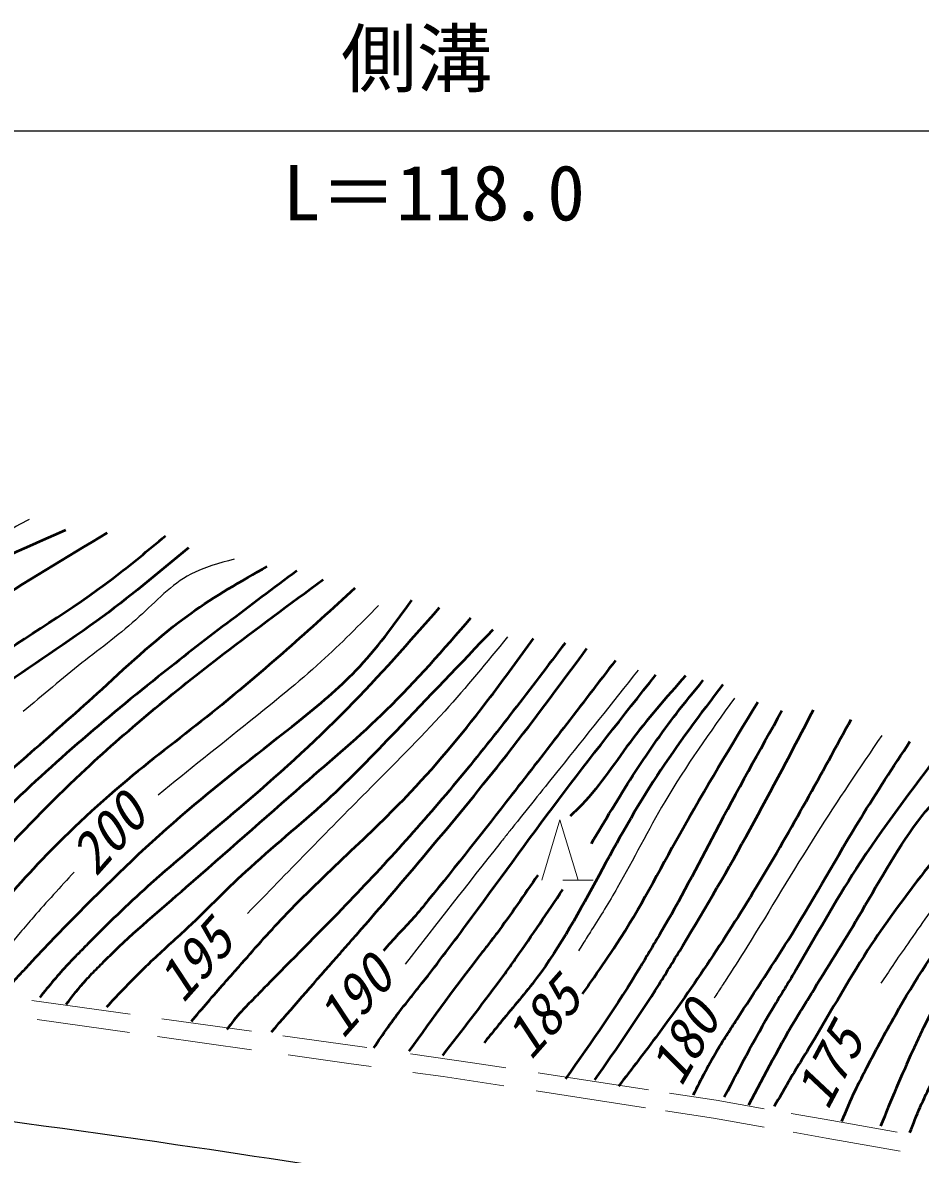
# Model space of a CAD drawing. Units: millimetres, scale not verified. Extents: x 40000 to 680000, y 20000 to 380000.
# Drawn here: x 128997 to 158662, y 269756 to 307133 of the extents above; entities that cross this region are included whole.
import ezdxf
from ezdxf.enums import TextEntityAlignment as Align

# ---------------------------------------------------------------- set-up
doc = ezdxf.new("R2010")
doc.units = ezdxf.units.MM
doc.header["$LTSCALE"] = 1000
for name, color, linetype, lineweight in [('M-BGD', 7, 'Continuous', 13), ('M-STR-STR3', 7, 'Continuous', 25), ('M-TTL-LINE', 7, 'Continuous', 50)]:
    doc.layers.add(name, color=color, linetype=linetype, lineweight=lineweight)
doc.styles.add('ＭＳ ゴシック', font='')
doc.styles.get('ＭＳ ゴシック').set_extended_font_data('MS Gothic')

msp = doc.modelspace()

# ---------------------------------------------------------------- linework, layer by layer
at = {"layer": 'M-BGD'}
for p, q in [((146150, 278809), (146750, 280809)), ((146750, 280809), (147350, 278809)), ((146850, 278809), (147850, 278809)), ((129302, 274839), (132555, 274382)), ((129475, 274209), (132534, 273779)), ((133596, 274235), (136557, 273819)), ((133451, 273650), (136555, 273213)), ((137598, 273673), (140215, 273305)), ((140215, 273305), (140366, 273283)), ((137771, 273043), (139777, 272761)), ((141816, 273075), (143864, 272780)), ((139777, 272761), (140512, 272657)), ((144967, 272611), (143864, 272780)), ((141887, 272464), (142896, 272322)), ((142896, 272322), (144896, 272015)), ((146036, 272447), (149673, 271888)), ((145967, 271850), (149579, 271296)), ((150370, 271781), (151919, 271543)), ((151919, 271543), (153503, 271264)), ((150244, 271194), (151822, 270951)), ((154396, 271106), (155732, 270870)), ((151822, 270951), (153501, 270655)), ((155732, 270870), (157899, 270487)), ((154455, 270486), (155551, 270293)), ((155551, 270293), (157997, 269861))]:
    msp.add_line(p, q, dxfattribs=at)
at = {"layer": 'M-BGD', "lineweight": 25}
for points, knots in [([(129212, 290724), (128649, 290422), (128086, 290120), (127516, 289831), (126942, 289540), (126361, 289262), (125789, 288967), (124974, 288548), (124176, 288095), (123378, 287643)], [0, 0, 0, 0, 1, 1, 1, 2, 2, 2, 3, 3, 3, 3]), ([(135990, 289408), (135491, 289279), (134992, 289150), (134552, 288916), (133914, 288577), (133400, 288017), (132851, 287517), (132244, 286965), (131595, 286486), (130959, 285985), (130300, 285465), (129656, 284921), (129012, 284378)], [0, 0, 0, 0, 1, 1, 1, 2, 2, 2, 3, 3, 3, 4, 4, 4, 4]), ([(140753, 287878), (140135, 287249), (139516, 286621), (138865, 286029), (138100, 285334), (137291, 284688), (136484, 284041), (135479, 283236), (134476, 282429), (133474, 281622)], [0, 0, 0, 0, 1, 1, 1, 2, 2, 2, 3, 3, 3, 3]), ([(145016, 286843), (144338, 286015), (143660, 285187), (142943, 284393), (142116, 283478), (141238, 282609), (140367, 281734), (139044, 280403), (137737, 279058), (136430, 277713)], [0, 0, 0, 0, 1, 1, 1, 2, 2, 2, 3, 3, 3, 3]), ([(149337, 285749), (148471, 284660), (147605, 283571), (146734, 282485), (146241, 281869), (145745, 281254), (145253, 280637), (145171, 280534), (145089, 280431), (145007, 280328), (144925, 280225), (144843, 280122), (144762, 280019), (143714, 278697), (142675, 277367), (141636, 276038)], [0, 0, 0, 0, 1, 1, 1, 2, 2, 2, 3, 3, 3, 4, 4, 4, 5, 5, 5, 5]), ([(152517, 284821), (151714, 283701), (150911, 282582), (150215, 281397), (149667, 280466), (149185, 279494), (148645, 278556), (148374, 278086), (148089, 277625), (147798, 277167), (147702, 277014), (147604, 276862), (147509, 276708), (147461, 276632), (147414, 276555), (147367, 276478)], [0, 0, 0, 0, 1, 1, 1, 2, 2, 2, 3, 3, 3, 4, 4, 4, 5, 5, 5, 5]), ([(157387, 283593), (156657, 282519), (155927, 281444), (155232, 280347), (154447, 279109), (153706, 277844), (152928, 276602), (152691, 276224), (152451, 275848), (152208, 275474), (152127, 275349), (152046, 275224), (151965, 275099), (151925, 275036), (151885, 274974), (151845, 274911)], [0, 0, 0, 0, 1, 1, 1, 2, 2, 2, 3, 3, 3, 4, 4, 4, 5, 5, 5, 5]), ([(163286, 282007), (162676, 281468), (162067, 280929), (161458, 280385), (160802, 279800), (160146, 279210), (159583, 278542), (159097, 277966), (158681, 277333), (158247, 276714), (158080, 276474), (157909, 276237), (157748, 275993), (157683, 275896), (157620, 275798), (157555, 275700), (157490, 275603), (157424, 275507), (157357, 275411)], [0, 0, 0, 0, 1, 1, 1, 2, 2, 2, 3, 3, 3, 4, 4, 4, 5, 5, 5, 6, 6, 6, 6]), ([(130698, 279076), (130245, 278584), (129793, 278092), (129353, 277590), (129280, 277506), (129207, 277422), (129134, 277337), (129062, 277252), (128990, 277167), (128918, 277082), (128387, 276449), (127877, 275798), (127368, 275147)], [0, 0, 0, 0, 1, 1, 1, 2, 2, 2, 3, 3, 3, 4, 4, 4, 4]), ([(78883, 275756), (82292, 275514), (85701, 275271), (89109, 275018), (92273, 274783), (95436, 274540), (98596, 274261), (101456, 274008), (104312, 273725), (107167, 273424), (109680, 273158), (112191, 272877), (114701, 272586), (121369, 271814), (128030, 270970), (134672, 269995), (139957, 269220), (145229, 268363), (150498, 267484), (154090, 266885), (157680, 266276), (161260, 265611), (166126, 264706), (170971, 263696), (175817, 262687)], [0, 0, 0, 0, 1, 1, 1, 2, 2, 2, 3, 3, 3, 4, 4, 4, 5, 5, 5, 6, 6, 6, 7, 7, 7, 8, 8, 8, 8])]:
    msp.add_open_spline(points, degree=3, knots=knots, dxfattribs=at)
at = {"layer": 'M-STR-STR3'}
msp.add_line((79466, 303554), (198100, 303554), dxfattribs=at)
at = {"layer": 'M-TTL-LINE'}
for points, knots in [([(130419, 290367), (128686, 289612), (126953, 288857), (125377, 287846), (124379, 287206), (123443, 286463), (122484, 285755), (121368, 284931), (120220, 284153), (119161, 283263), (118041, 282320), (117021, 281252), (116096, 280112), (115531, 279414), (115001, 278690), (114507, 277942), (114425, 277817), (114344, 277692), (114266, 277564), (114188, 277436), (114113, 277306), (114031, 277180), (113951, 277056), (113863, 276937), (113776, 276818)], [0, 0, 0, 0, 1, 1, 1, 2, 2, 2, 3, 3, 3, 4, 4, 4, 5, 5, 5, 6, 6, 6, 7, 7, 7, 8, 8, 8, 8]), ([(131788, 290280), (130431, 289463), (129075, 288647), (127740, 287794), (126349, 286906), (124981, 285979), (123675, 284972), (122674, 284200), (121710, 283382), (120764, 282540), (119893, 281766), (119038, 280971), (118279, 280090), (117897, 279648), (117540, 279183), (117191, 278714), (117074, 278557), (116959, 278400), (116842, 278244), (116445, 277710), (116037, 277183), (115629, 276657)], [0, 0, 0, 0, 1, 1, 1, 2, 2, 2, 3, 3, 3, 4, 4, 4, 5, 5, 5, 6, 6, 6, 7, 7, 7, 7]), ([(117691, 276344), (117760, 276462), (117830, 276581), (117905, 276696), (117999, 276840), (118102, 276978), (118205, 277115), (118904, 278039), (119645, 278932), (120442, 279770), (121329, 280703), (122286, 281569), (123263, 282411), (124691, 283640), (126162, 284817), (127713, 285884), (129130, 286858), (130614, 287739), (131982, 288778), (132575, 289228), (133146, 289708), (133718, 290188)], [0, 0, 0, 0, 1, 1, 1, 2, 2, 2, 3, 3, 3, 4, 4, 4, 5, 5, 5, 6, 6, 6, 7, 7, 7, 7]), ([(134478, 289791), (133482, 288960), (132486, 288129), (131439, 287367), (130263, 286510), (129023, 285740), (127858, 284871), (126563, 283905), (125361, 282819), (124168, 281724), (123009, 280660), (121858, 279588), (120840, 278395), (120525, 278027), (120223, 277647), (119933, 277258), (119836, 277128), (119741, 276998), (119645, 276868), (119482, 276647), (119318, 276429), (119153, 276211)], [0, 0, 0, 0, 1, 1, 1, 2, 2, 2, 3, 3, 3, 4, 4, 4, 5, 5, 5, 6, 6, 6, 7, 7, 7, 7]), ([(122201, 275870), (122910, 276823), (123618, 277776), (124438, 278629), (124626, 278825), (124821, 279016), (125017, 279205), (125214, 279394), (125413, 279580), (125612, 279765), (126809, 280876), (128043, 281948), (129268, 283026), (130057, 283719), (130842, 284415), (131620, 285124), (132570, 285990), (133509, 286876), (134550, 287620), (135354, 288195), (136218, 288685), (137082, 289176)], [0, 0, 0, 0, 1, 1, 1, 2, 2, 2, 3, 3, 3, 4, 4, 4, 5, 5, 5, 6, 6, 6, 7, 7, 7, 7]), ([(138059, 289031), (136517, 287876), (134974, 286722), (133465, 285522), (131537, 283989), (129664, 282383), (127930, 280638), (126782, 279484), (125696, 278269), (124601, 277063), (124500, 276951), (124398, 276839), (124301, 276724), (124008, 276379), (123753, 276004), (123497, 275629)], [0, 0, 0, 0, 1, 1, 1, 2, 2, 2, 3, 3, 3, 4, 4, 4, 5, 5, 5, 5]), ([(124909, 275488), (125591, 276465), (126273, 277442), (127057, 278335), (127210, 278509), (127367, 278681), (127525, 278851), (127682, 279022), (127840, 279192), (127999, 279362), (128949, 280381), (129918, 281384), (130932, 282338), (132422, 283740), (134012, 285035), (135635, 286282), (136722, 287116), (137825, 287929), (138927, 288741)], [0, 0, 0, 0, 1, 1, 1, 2, 2, 2, 3, 3, 3, 4, 4, 4, 5, 5, 5, 6, 6, 6, 6]), ([(139976, 288452), (138482, 287094), (136989, 285737), (135418, 284473), (134496, 283730), (133547, 283020), (132633, 282266), (131579, 281397), (130572, 280469), (129630, 279481), (128895, 278709), (128198, 277901), (127511, 277087), (127396, 276951), (127282, 276815), (127167, 276679), (127053, 276543), (126938, 276408), (126825, 276271), (126563, 275953), (126313, 275625), (126064, 275297)], [0, 0, 0, 0, 1, 1, 1, 2, 2, 2, 3, 3, 3, 4, 4, 4, 5, 5, 5, 6, 6, 6, 7, 7, 7, 7]), ([(128315, 274973), (128436, 275136), (128557, 275299), (128688, 275453), (128774, 275552), (128864, 275649), (128953, 275745), (129043, 275842), (129131, 275939), (129221, 276035), (129756, 276615), (130304, 277183), (130860, 277744), (132013, 278909), (133197, 280047), (134441, 281109), (135641, 282132), (136897, 283084), (138131, 284075), (138786, 284600), (139435, 285136), (140012, 285739), (140693, 286449), (141275, 287252), (141857, 288054)], [0, 0, 0, 0, 1, 1, 1, 2, 2, 2, 3, 3, 3, 4, 4, 4, 5, 5, 5, 6, 6, 6, 7, 7, 7, 8, 8, 8, 8]), ([(142762, 287801), (141769, 286672), (140777, 285543), (139723, 284473), (138586, 283318), (137377, 282233), (136142, 281181), (135138, 280326), (134117, 279494), (133139, 278612), (132455, 277996), (131791, 277356), (131145, 276700), (131037, 276590), (130929, 276480), (130822, 276371), (130714, 276261), (130607, 276151), (130502, 276039), (130172, 275688), (129867, 275314), (129561, 274941)], [0, 0, 0, 0, 1, 1, 1, 2, 2, 2, 3, 3, 3, 4, 4, 4, 5, 5, 5, 6, 6, 6, 7, 7, 7, 7]), ([(130439, 274715), (130651, 274989), (130863, 275263), (131096, 275519), (131222, 275658), (131354, 275792), (131486, 275926), (131619, 276059), (131751, 276192), (131885, 276324), (132690, 277112), (133553, 277839), (134405, 278576), (135704, 279701), (136978, 280850), (138276, 281977), (139205, 282783), (140147, 283578), (141025, 284437), (142007, 285396), (142909, 286436), (143811, 287475)], [0, 0, 0, 0, 1, 1, 1, 2, 2, 2, 3, 3, 3, 4, 4, 4, 5, 5, 5, 6, 6, 6, 7, 7, 7, 7]), ([(144534, 287077), (143462, 285956), (142389, 284835), (141315, 283713), (140571, 282937), (139827, 282161), (139036, 281434), (138161, 280631), (137230, 279889), (136359, 279083), (135670, 278446), (135019, 277769), (134333, 277129), (133946, 276769), (133548, 276420), (133166, 276053), (133039, 275931), (132914, 275807), (132789, 275682), (132443, 275334), (132106, 274978), (131769, 274621)], [0, 0, 0, 0, 1, 1, 1, 2, 2, 2, 3, 3, 3, 4, 4, 4, 5, 5, 5, 6, 6, 6, 7, 7, 7, 7]), ([(134577, 274153), (134937, 274575), (135297, 274997), (135664, 275413), (135745, 275504), (135826, 275596), (135907, 275687), (135988, 275779), (136069, 275871), (136150, 275963), (136635, 276515), (137119, 277067), (137625, 277600), (138975, 279021), (140472, 280301), (141821, 281724), (142763, 282717), (143634, 283779), (144462, 284871), (144942, 285503), (145407, 286146), (145873, 286788)], [0, 0, 0, 0, 1, 1, 1, 2, 2, 2, 3, 3, 3, 4, 4, 4, 5, 5, 5, 6, 6, 6, 7, 7, 7, 7]), ([(146922, 286643), (145785, 285143), (144649, 283643), (143449, 282194), (142207, 280695), (140897, 279251), (139542, 277853), (138719, 277004), (137879, 276171), (137053, 275325), (136916, 275184), (136779, 275042), (136640, 274903), (136500, 274763), (136359, 274626), (136227, 274479), (136056, 274290), (135900, 274087), (135744, 273883)], [0, 0, 0, 0, 1, 1, 1, 2, 2, 2, 3, 3, 3, 4, 4, 4, 5, 5, 5, 6, 6, 6, 6]), ([(137224, 273803), (137897, 274580), (138570, 275357), (139251, 276127), (139382, 276276), (139514, 276424), (139645, 276573), (139777, 276722), (139908, 276871), (140039, 277021), (140823, 277917), (141596, 278823), (142364, 279734), (143197, 280724), (144023, 281720), (144824, 282736), (145788, 283960), (146717, 285211), (147645, 286462)], [0, 0, 0, 0, 1, 1, 1, 2, 2, 2, 3, 3, 3, 4, 4, 4, 5, 5, 5, 6, 6, 6, 6]), ([(148586, 286064), (147443, 284579), (146301, 283093), (145149, 281615), (144240, 280447), (143325, 279284), (142392, 278135), (142236, 277944), (142080, 277753), (141915, 277569), (141751, 277384), (141578, 277207), (141410, 277026), (141242, 276846), (141080, 276662), (140917, 276478)], [0, 0, 0, 0, 1, 1, 1, 2, 2, 2, 3, 3, 3, 4, 4, 4, 5, 5, 5, 5]), ([(140598, 273271), (140906, 273724), (141214, 274177), (141554, 274605), (141643, 274718), (141735, 274830), (141825, 274942), (141916, 275054), (142005, 275168), (142094, 275281), (142627, 275963), (143150, 276652), (143666, 277346), (144685, 278717), (145677, 280107), (146705, 281470), (147754, 282863), (148839, 284229), (149924, 285594)], [0, 0, 0, 0, 1, 1, 1, 2, 2, 2, 3, 3, 3, 4, 4, 4, 5, 5, 5, 6, 6, 6, 6]), ([(152131, 285269), (151383, 284284), (150634, 283299), (149960, 282266), (149267, 281204), (148653, 280093), (148043, 278974), (147407, 277807), (146776, 276632), (145981, 275574), (145615, 275086), (145213, 274622), (144824, 274150), (144694, 273993), (144566, 273835), (144438, 273676), (144373, 273597), (144309, 273518), (144245, 273439)], [0, 0, 0, 0, 1, 1, 1, 2, 2, 2, 3, 3, 3, 4, 4, 4, 5, 5, 5, 6, 6, 6, 6]), ([(150901, 285558), (150266, 284840), (149631, 284122), (149056, 283351), (148505, 282612), (148010, 281825), (147356, 281181), (147267, 281094), (147176, 281009), (147085, 280925)], [0, 0, 0, 0, 1, 1, 1, 2, 2, 2, 3, 3, 3, 3]), ([(147790, 280023), (148239, 280776), (148689, 281529), (149165, 282266), (149620, 282972), (150099, 283663), (150612, 284328), (150894, 284695), (151187, 285054), (151480, 285413)], [0, 0, 0, 0, 1, 1, 1, 2, 2, 2, 3, 3, 3, 3]), ([(147502, 275054), (147544, 275114), (147586, 275174), (147628, 275235), (147712, 275356), (147795, 275478), (147878, 275599), (148128, 275963), (148381, 276325), (148622, 276695), (149389, 277871), (150035, 279122), (150720, 280349), (151540, 281818), (152414, 283254), (153289, 284690)], [0, 0, 0, 0, 1, 1, 1, 2, 2, 2, 3, 3, 3, 4, 4, 4, 5, 5, 5, 5]), ([(154084, 284400), (153339, 283068), (152593, 281735), (151878, 280385), (151286, 279268), (150715, 278139), (150068, 277054), (149961, 276873), (149851, 276693), (149743, 276512), (149635, 276331), (149529, 276149), (149420, 275968), (148656, 274689), (147795, 273471), (146934, 272254)], [0, 0, 0, 0, 1, 1, 1, 2, 2, 2, 3, 3, 3, 4, 4, 4, 5, 5, 5, 5]), ([(147904, 272213), (148631, 273254), (149358, 274295), (150029, 275371), (150160, 275581), (150288, 275793), (150418, 276004), (150547, 276215), (150676, 276426), (150805, 276637), (151577, 277906), (152320, 279192), (153035, 280494), (153753, 281798), (154443, 283117), (155133, 284437)], [0, 0, 0, 0, 1, 1, 1, 2, 2, 2, 3, 3, 3, 4, 4, 4, 5, 5, 5, 5]), ([(156363, 284111), (155376, 282299), (154390, 280488), (153325, 278721), (152292, 277008), (151186, 275336), (149997, 273729), (149569, 273151), (149130, 272581), (148692, 272011)], [0, 0, 0, 0, 1, 1, 1, 2, 2, 2, 3, 3, 3, 3]), ([(151163, 271726), (151426, 272246), (151688, 272766), (151991, 273263), (152088, 273422), (152189, 273578), (152290, 273735), (152391, 273892), (152491, 274049), (152592, 274205), (153197, 275144), (153822, 276071), (154410, 277021), (155193, 278284), (155911, 279588), (156689, 280855), (157214, 281710), (157765, 282549), (158317, 283388)], [0, 0, 0, 0, 1, 1, 1, 2, 2, 2, 3, 3, 3, 4, 4, 4, 5, 5, 5, 6, 6, 6, 6]), ([(159366, 283098), (158390, 281819), (157413, 280541), (156544, 279191), (155844, 278104), (155214, 276970), (154554, 275856), (154444, 275670), (154333, 275485), (154221, 275301), (154109, 275116), (153995, 274933), (153884, 274748), (153275, 273737), (152729, 272689), (152183, 271641)], [0, 0, 0, 0, 1, 1, 1, 2, 2, 2, 3, 3, 3, 4, 4, 4, 5, 5, 5, 5]), ([(152996, 271386), (153520, 272394), (154045, 273402), (154633, 274373), (154719, 274516), (154807, 274657), (154895, 274799), (154982, 274941), (155070, 275082), (155158, 275224), (155685, 276073), (156217, 276917), (156725, 277780), (157357, 278853), (157952, 279956), (158715, 280928), (159349, 281736), (160099, 282453), (160849, 283171)], [0, 0, 0, 0, 1, 1, 1, 2, 2, 2, 3, 3, 3, 4, 4, 4, 5, 5, 5, 6, 6, 6, 6]), ([(162441, 282375), (161748, 281938), (161055, 281502), (160451, 280964), (159830, 280410), (159303, 279748), (158787, 279083), (158181, 278301), (157591, 277515), (157051, 276695), (156346, 275627), (155725, 274501), (155061, 273403), (154785, 272947), (154501, 272495), (154234, 272033), (154145, 271879), (154058, 271724), (153968, 271570), (153923, 271494), (153877, 271417), (153831, 271341)], [0, 0, 0, 0, 1, 1, 1, 2, 2, 2, 3, 3, 3, 4, 4, 4, 5, 5, 5, 6, 6, 6, 7, 7, 7, 7]), ([(156068, 270852), (156211, 271197), (156355, 271542), (156516, 271878), (156567, 271985), (156619, 272090), (156673, 272196), (156726, 272301), (156780, 272406), (156834, 272511), (157160, 273140), (157495, 273764), (157847, 274380), (158478, 275484), (159162, 276561), (159945, 277563), (160471, 278237), (161041, 278876), (161645, 279481), (162472, 280308), (163361, 281070), (164250, 281832)], [0, 0, 0, 0, 1, 1, 1, 2, 2, 2, 3, 3, 3, 4, 4, 4, 5, 5, 5, 6, 6, 6, 7, 7, 7, 7]), ([(165479, 281326), (164604, 280529), (163728, 279732), (162839, 278938), (161849, 278054), (160843, 277172), (160053, 276116), (159551, 275445), (159137, 274703), (158769, 273947), (158707, 273821), (158647, 273694), (158587, 273567), (158527, 273440), (158468, 273312), (158410, 273184), (158034, 272359), (157688, 271521), (157342, 270682)], [0, 0, 0, 0, 1, 1, 1, 2, 2, 2, 3, 3, 3, 4, 4, 4, 5, 5, 5, 6, 6, 6, 6]), ([(158314, 270476), (158539, 271039), (158765, 271602), (159047, 272137), (159098, 272233), (159150, 272328), (159204, 272423), (159257, 272518), (159312, 272612), (159366, 272706), (159692, 273271), (160024, 273832), (160379, 274380), (160875, 275146), (161419, 275887), (162043, 276550), (162837, 277395), (163761, 278113), (164575, 278938), (165211, 279582), (165779, 280291), (166348, 281000)], [0, 0, 0, 0, 1, 1, 1, 2, 2, 2, 3, 3, 3, 4, 4, 4, 5, 5, 5, 6, 6, 6, 7, 7, 7, 7]), ([(146017, 278974), (145574, 278328), (145131, 277682), (144663, 277054), (144585, 276949), (144506, 276845), (144426, 276742), (144346, 276638), (144265, 276536), (144184, 276433), (143345, 275366), (142554, 274263), (141762, 273161)], [0, 0, 0, 0, 1, 1, 1, 2, 2, 2, 3, 3, 3, 4, 4, 4, 4]), ([(142878, 273019), (143516, 273843), (144154, 274666), (144772, 275504), (144862, 275627), (144952, 275749), (145041, 275873), (145130, 275996), (145218, 276120), (145306, 276244), (145832, 276990), (146341, 277747), (146849, 278504)], [0, 0, 0, 0, 1, 1, 1, 2, 2, 2, 3, 3, 3, 4, 4, 4, 4])]:
    msp.add_open_spline(points, degree=3, knots=knots, dxfattribs=at)

# ---------------------------------------------------------------- texts
at = {"layer": 'M-BGD', "style": 'ＭＳ ゴシック', "oblique": 15}
for s, rotation, p in [('200', 48.366, (131714, 278630)), ('195', 48.366, (134588, 274445)), ('190', 48.366, (139875, 273272)), ('185', 48.366, (146084, 272566)), ('180', 60.018, (151102, 271751)), ('175', 61.858, (155946, 270989))]:
    msp.add_text(s, height=1320, rotation=rotation, dxfattribs=at).set_placement(p, align=Align.BOTTOM_LEFT)
at = {"layer": 'M-STR-STR3', "style": 'ＭＳ ゴシック'}
for s, p in [('側溝', (139518, 304480)), ('L＝118.0', (137596, 300050))]:
    msp.add_text(s, height=1833, dxfattribs=at).set_placement(p, align=Align.BOTTOM_LEFT)

doc.saveas('drawing.dxf')
